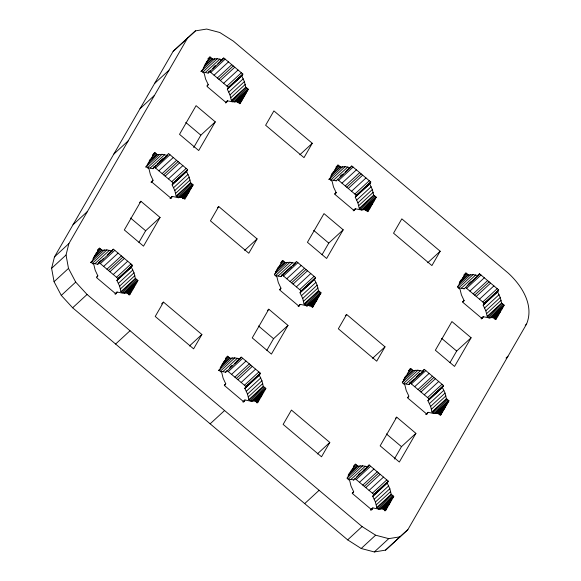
<?xml version="1.0" encoding="UTF-8"?>
<svg xmlns="http://www.w3.org/2000/svg" width="581" height="581" viewBox="0 0 581 581"><rect width="100%" height="100%" fill="white"/><g stroke="black" fill="none" stroke-linecap="round" stroke-linejoin="round"><path stroke-width="0.87" d="M51.607 268.32L54.461 256.896L173.138 51.346L195.448 30.866L206.683 29.05L219.807 32.507L233.337 41.128L508.36 273.215C521.941 285.714 534.353 305.301 526.539 324.104L407.862 529.654L385.552 550.134L374.317 551.95L361.193 548.493L347.663 539.872L72.64 307.785L61.281 295.402L54.069 281.705L51.607 268.32L66.031 255.015L68.885 243.592L187.561 38.041M102.118 250.309L99.554 248.145L91.275 262.489L93.839 264.653L95.182 270.201L97.833 275.83L96.729 277.754L115.917 293.942L117.021 292.025L122.315 293.093L127.079 292.701L129.65 294.872L137.929 280.529L135.358 278.364L134.022 272.816L131.364 267.18L132.475 265.263L113.288 249.067L112.177 250.992L106.889 249.917L102.118 250.309L92.938 258.777M162.084 154.314L157.32 154.706L154.749 152.542L146.47 166.878L149.041 169.049L150.377 174.59L153.035 180.226L151.924 182.143L171.112 198.339L172.223 196.422L177.51 197.489L182.274 197.097L184.845 199.261L193.124 184.925L190.553 182.754L189.217 177.212L186.559 171.577L187.67 169.659L168.483 153.464L167.372 155.381L152.948 168.686L147.661 167.618L162.084 154.314L167.372 155.381M212.515 59.102L209.944 56.938L201.665 71.274L204.236 73.446L205.572 78.987L208.23 84.623L207.119 86.54L226.307 102.735L227.418 100.818L232.705 101.886L237.476 101.493L240.04 103.658L248.319 89.321L245.756 87.15L244.412 81.609L241.761 75.973L242.865 74.056L223.678 57.86L222.574 59.778L217.279 58.71L212.515 59.102L203.335 67.57M106.889 249.917L92.459 263.222L97.753 264.297L98.683 262.677M152.948 168.686L153.885 167.067M217.279 58.71L202.856 72.015L208.143 73.083L209.08 71.463M140.885 201.266L124.327 229.953L143.514 246.141L160.073 217.461L140.885 201.266L139.571 202.478M136.644 279.446L122.213 292.751L120.935 291.662L119.592 286.121L116.941 280.485L118.045 278.568L132.475 265.263M138.932 242.393L145.642 230.766L160.073 217.461M192.725 184.584L178.294 197.889L176.13 196.058L174.794 190.517L172.136 184.881L173.247 182.964L187.67 169.659M193.684 147.559L200.844 135.162L215.268 121.857L196.08 105.662L179.522 134.342L198.709 150.537L215.268 121.857M247.041 88.232L232.611 101.537L231.325 100.455L229.989 94.914L227.331 89.278L228.442 87.353L242.865 74.056M163.508 302.12L155.229 316.456L193.604 348.84L201.883 334.503L163.508 302.12L161.54 303.928M218.71 206.516L210.431 220.853L248.806 253.236L257.085 238.9L218.71 206.516L217.396 207.722M312.28 143.289L304.001 157.633L265.626 125.249L273.905 110.906L312.28 143.289L299.818 154.778M289.999 262.256L285.235 262.656L282.664 260.484L274.385 274.828L276.955 276.992L278.292 282.54L280.95 288.176L279.839 290.093L299.026 306.281L300.137 304.364L305.424 305.439L310.196 305.047L312.76 307.211L321.039 292.868L318.475 290.703L317.132 285.155L314.481 279.519L315.585 277.602L296.397 261.414L295.293 263.331L280.863 276.636L275.576 275.561L289.999 262.256L295.293 263.331M264.558 387.389L250.135 400.694L248.85 399.612L247.513 394.063L244.855 388.435L259.279 375.13L260.39 373.205L241.202 357.017L240.091 358.935L234.804 357.867L220.381 371.172L225.668 372.239L226.22 371.281M280.863 276.636L283.768 273.201M374.956 196.182L360.525 209.487L359.247 208.405L357.903 202.856L355.252 197.22L369.676 183.916L370.787 181.998L351.599 165.81L350.488 167.727L345.201 166.653L330.771 179.957L336.232 180.727M234.804 357.867L230.032 358.259L227.469 356.088L219.19 370.431L221.753 372.595L223.097 378.144L225.748 383.78L224.644 385.697L243.831 401.892L244.935 399.968L250.229 401.043L254.994 400.65L257.565 402.815L265.844 388.471L263.273 386.307L261.937 380.758L259.279 375.13M268.8 309.215L252.241 337.895L271.429 354.09L287.987 325.404L268.8 309.215L267.492 310.421M345.201 166.653L340.43 167.045L337.866 164.881L329.587 179.224L332.15 181.388L333.487 186.937L336.145 192.565L335.041 194.49L354.221 210.678L355.332 208.761L360.619 209.828L365.391 209.436L367.955 211.607L376.241 197.264L373.67 195.1L372.334 189.551L369.676 183.916M244.855 388.435L245.959 386.51L260.39 373.205M266.846 350.336L273.564 338.708L287.987 325.404M320.639 292.534L306.216 305.838L304.045 304.008L302.708 298.46L300.05 292.824L301.161 290.907L315.585 277.602M322.048 254.732L328.759 243.105L343.182 229.8L323.995 213.612L307.436 242.292L326.624 258.48L343.182 229.8M355.252 197.22L356.356 195.303L370.787 181.998M346.625 314.459L338.345 328.802L376.72 361.186L385 346.842L346.625 314.459L345.31 315.665M329.797 442.446L321.518 456.789L283.143 424.406L291.43 410.063L329.797 442.446L317.342 453.935M440.195 251.239L431.915 265.575L393.54 233.192L401.82 218.855L440.195 251.239L427.739 262.728M424.312 369.356L423.208 371.274L417.913 370.206L413.149 370.598L410.578 368.434L402.299 382.77L404.87 384.942L406.206 390.483L408.864 396.119L407.753 398.036L426.941 414.231L428.052 412.314L433.339 413.382L438.11 412.989L440.674 415.154L448.953 400.817L446.39 398.646L445.053 393.105L442.395 387.469L443.499 385.552L424.312 369.356L423.004 370.569M393.359 496.08L378.928 509.384L376.764 507.554L375.428 502.013L372.77 496.377L387.2 483.072L388.304 481.155L369.117 464.96L368.013 466.884L362.718 465.809L348.295 479.114L353.756 479.884M417.913 370.206L403.49 383.511L408.777 384.578L411.682 381.143M503.749 304.872L489.325 318.177L487.161 316.347L485.818 310.799L483.167 305.17L497.59 291.865L498.701 289.941L479.514 273.753L478.403 275.67L473.116 274.602L458.685 287.907L464.154 288.677M362.718 465.809L357.954 466.202L355.383 464.037L347.104 478.381L349.675 480.545L351.011 486.086L353.669 491.722L352.558 493.647L371.746 509.835L372.857 507.917L378.144 508.985L382.908 508.593L385.479 510.764L393.758 496.421L391.187 494.257L389.851 488.708L387.2 483.072M396.714 417.158L380.156 445.838L399.343 462.033L415.902 433.353L396.714 417.158L395.407 418.371M473.116 274.602L468.344 274.995L465.78 272.83L457.501 287.167L460.065 289.338L461.408 294.879L464.059 300.515L462.955 302.432L482.143 318.628L483.247 316.703L488.541 317.778L493.305 317.386L495.876 319.55L504.155 305.214L501.585 303.042L500.248 297.501L497.59 291.865M372.77 496.377L373.881 494.46L388.304 481.155M394.317 459.055L401.478 446.658L415.902 433.353M447.675 399.735L433.244 413.033L431.959 411.951L430.623 406.409L427.965 400.774L429.076 398.856L443.499 385.552M449.963 362.675L456.673 351.047L471.104 337.75L451.916 321.554L435.358 350.234L454.545 366.429L471.104 337.75M483.167 305.17L484.271 303.246L498.701 289.941M195.448 30.866L173.138 51.346M154.59 83.468L169.02 70.163M140.028 108.691L154.452 95.386M207.983 58.746L209.944 56.938M207.991 59.262L209.298 58.056M208.383 59.088L210.351 57.272M206.567 61.731L207.875 60.518M205.986 62.857L211.23 58.02M205.144 64.193L206.451 62.988M204.497 65.312L205.805 64.106M204.243 66.023L212.116 58.761M201.004 71.361L202.311 70.156M201.048 71.419L214.817 58.725M113.796 154.125L128.227 140.82M205.456 72.364L219.879 59.066M213.844 66.931L215.159 65.726M220.228 61.187L223.511 58.158M208.702 72.124L210.671 70.308M212.631 68.493L215.26 66.074M217.882 63.656L223.126 58.819M208.143 73.083L222.748 59.48M210.75 72.429L225.181 59.124M214.055 75.21L228.478 61.906M206.916 85.835L208.23 84.623M217.352 77.992L231.775 64.694M218.848 79.263L233.271 65.958M220.344 80.527L234.775 67.222M223.641 83.308L238.072 70.003M73.003 224.782L87.433 211.477M153.435 153.747L154.749 152.542M226.946 86.09L241.369 72.785M152.788 154.873L154.103 153.66M152.527 155.294L155.149 152.876M151.445 157.858L156.035 153.624M149.288 160.407L151.256 158.591M228.268 87.658L242.698 74.353M149.295 160.922L150.61 159.71M227.89 88.319L242.313 75.014M227.505 88.973L241.936 75.675M227.331 89.278L241.761 75.973M149.048 161.627L156.914 154.372M148.14 163.174L157.32 154.706M147.225 164.503L148.54 163.297M145.802 166.972L147.116 165.759M145.846 167.023L159.615 154.328M228.82 92.081L243.243 78.784M150.254 167.974L164.684 154.669M229.989 94.914L244.412 81.609M54.461 256.896L68.885 243.592M159.782 161.627L163.065 158.606M153.5 167.727L155.468 165.912M157.436 164.103L164.648 157.451M153.123 168.388L167.546 155.083M225.45 102.626L227.418 100.818M230.831 97.717L245.255 84.412M225.929 102.321L227.244 101.116M225.551 102.982L226.866 101.777M155.555 168.032L169.979 154.728M231.325 100.455L245.756 87.15M231.732 100.796L246.155 87.491M158.853 170.814L173.283 157.516M234.15 101.682L247.92 88.98M234.55 102.016L248.319 89.321M235.218 101.929L247.673 90.44M236.416 101.973L246.25 92.902M237.614 102.024L244.826 95.371M151.067 182.042L153.035 180.226M237.622 102.539L244.18 96.49M151.169 182.398L152.476 181.185M238.29 102.445L243.533 97.608M162.15 173.603L176.58 160.298M238.835 103.098L242.11 100.077M239.379 103.752L240.687 102.539M163.653 174.866L178.076 161.562M165.149 176.13L179.573 162.825M54.069 281.705L68.5 268.4L66.031 255.015M168.446 178.912L182.877 165.607M97.586 249.961L99.554 248.145M171.744 181.693L186.174 168.396M97.593 250.476L98.908 249.264M97.986 250.295L99.954 248.486M96.17 252.938L97.485 251.733M95.589 254.064L100.84 249.227M94.747 255.408L96.061 254.195M173.073 183.262L187.496 169.957M172.688 183.923L187.118 170.618M94.1 256.526L95.415 255.313M172.31 184.584L186.733 171.279M172.136 184.881L186.559 171.577M93.853 257.23L101.719 249.975M90.607 262.576L91.921 261.363M90.651 262.634L104.42 249.932M173.625 187.692L188.048 174.387M95.059 263.578L109.482 250.273M174.794 190.517L189.217 177.212M61.281 295.402L75.704 282.097L68.5 268.4M99.344 262.067L100.651 260.862M109.831 252.394L113.113 249.372M98.305 263.331L103.549 258.494M107.485 254.87L112.729 250.033M97.753 264.297L112.351 250.687M170.255 198.237L172.223 196.422M170.08 198.535L172.049 196.719M175.629 193.32L190.06 180.016M170.356 198.586L171.664 197.38M100.36 263.636L114.784 250.338M176.13 196.058L190.553 182.754M176.53 196.4L190.96 183.095M177.416 197.141L191.839 183.843M103.658 266.425L118.081 253.12M179.355 197.62L193.124 184.925M180.016 197.533L192.478 186.043M181.221 197.576L191.055 188.505M182.419 197.627L189.631 190.975M96.526 277.043L97.833 275.83M182.427 198.143L188.985 192.093M182.434 198.658L188.338 193.212M106.955 269.206L121.378 255.901M183.64 198.702L186.915 195.681M108.451 270.47L122.881 257.165M109.954 271.734L124.378 258.429M72.64 307.785L87.07 294.48L362.086 526.568L375.617 535.188L388.74 538.645L399.982 536.829L407.862 529.654M113.251 274.515L127.675 261.218M116.549 277.304L130.972 263.999M117.87 278.865L132.301 265.561M117.493 279.526L131.916 266.221M117.115 280.187L131.538 266.882M116.941 280.485L131.364 267.18M118.422 283.296L132.853 269.991M119.592 286.121L134.022 272.816M115.053 293.841L117.021 292.025M120.434 288.924L134.865 275.619M115.539 293.536L116.846 292.323M115.154 294.197L116.469 292.984M120.935 291.662L135.358 278.364M121.335 292.003L135.758 278.698M123.753 292.889L137.523 280.187M124.16 293.231L137.929 280.529M124.821 293.136L137.283 281.647M126.019 293.187L135.86 284.116M127.224 293.231L134.436 286.578M127.232 293.746L133.79 287.697M127.893 293.659L133.143 288.822M128.437 294.306L131.72 291.284M128.982 294.959L130.297 293.746M115.612 344.046L130.035 330.749M244.623 250.389L257.085 238.9M335.905 167.212L337.22 165.999M336.297 167.03L338.265 165.222M334.554 170.197L339.144 165.963M333.058 172.143L334.373 170.93M331.758 173.864L333.726 172.049M331.766 174.38L340.03 166.711M330.596 176.116L340.43 167.045M328.919 179.311L330.233 178.098M328.962 179.369L342.732 166.667M333.371 180.313L347.794 167.008M340.451 176.087L341.759 174.881M346.835 170.342L349.457 167.924M339.892 177.045L343.175 174.024M345.143 172.208L351.04 166.769M336.065 181.032L350.663 167.422M338.672 180.379L353.095 167.074M341.969 183.16L356.393 169.855M334.83 193.778L336.145 192.565M334.663 194.076L335.971 192.87M345.267 185.942L359.69 172.637M346.763 187.205L361.193 173.901M348.266 188.469L362.689 175.164M351.563 191.258L365.986 177.953M189.428 345.993L201.883 334.503M281.357 261.697L282.664 260.484M354.86 194.039L369.284 180.735M280.71 262.815L282.017 261.61M281.102 262.641L283.063 260.825M279.359 265.8L283.949 261.566M277.863 267.747L279.17 266.534M356.182 195.601L370.613 182.296M277.217 268.865L278.524 267.659M355.804 196.262L370.228 182.957M355.419 196.923L369.85 183.618M277.616 268.967L284.835 262.314M276.571 269.983L277.878 268.778M275.394 271.726L285.235 262.656M274.421 274.37L287.537 262.271M356.734 200.031L371.165 186.726M278.168 275.917L292.599 262.612M357.903 202.856L372.334 189.551M281.422 275.677L291.255 266.606M294.531 263.578L295.845 262.372M281.037 276.338L291.531 266.657M292.839 265.452L295.468 263.033M353.364 210.576L355.332 208.761M358.746 205.659L373.169 192.355M353.19 210.874L355.158 209.058M283.47 275.982L297.9 262.677M359.247 208.405L373.67 195.1M359.646 208.739L374.07 195.434M286.767 278.764L301.198 265.459M361.411 210.228L375.834 196.923M362.464 209.966L376.241 197.264M363.132 209.872L375.587 198.382M364.331 209.923L374.171 200.852M365.529 209.966L372.748 203.314M279.461 289.679L280.95 288.176M365.543 210.482L372.101 204.432M366.204 210.395L371.448 205.558M290.064 281.545L304.495 268.24M366.749 211.041L370.032 208.02M367.294 211.695L368.608 210.482M291.568 282.809L305.991 269.504M293.064 284.073L307.494 270.775M296.361 286.861L310.791 273.557M299.658 289.643L314.089 276.338M225.508 358.419L226.822 357.213M225.9 358.245L227.868 356.429M223.503 362.014L228.754 357.177M222.661 363.35L223.975 362.137M300.987 291.204L315.41 277.9M300.609 291.865L315.033 278.56M222.015 364.469L223.329 363.263M300.224 292.526L314.655 279.221M300.05 292.824L314.481 279.519M221.368 365.594L229.633 357.918M220.199 367.33L230.032 358.259M218.521 370.518L219.836 369.313M218.565 370.576L232.335 357.874M301.539 295.635L315.962 282.33M222.973 371.52L237.404 358.216M302.708 298.46L317.132 285.155M230.054 367.294L232.022 365.485M236.438 361.549L241.028 357.315M229.502 368.26L232.124 365.834M234.746 363.415L240.65 357.976M225.668 372.239L240.265 358.637M298.169 306.18L300.137 304.364M298.649 305.875L299.963 304.662M303.551 301.263L317.974 287.958M298.271 306.536L299.578 305.323M228.275 371.586L242.698 358.281M304.045 304.008L318.475 290.703M304.444 304.342L318.875 291.045M305.33 305.09L319.753 291.785M231.572 374.367L245.995 361.062M306.615 306.172L321.039 292.868M307.276 306.085L320.392 293.993M309.136 305.526L318.969 296.455M309.68 306.18L317.546 298.917M224.44 384.985L225.748 383.78M224.266 385.29L225.581 384.077M310.341 306.085L316.899 300.043M311.009 305.998L316.253 301.161M234.869 377.149L249.3 363.844M311.554 306.652L314.829 303.623M312.099 307.298L313.406 306.093M236.373 378.413L250.796 365.115M237.869 379.683L252.292 366.379M241.166 382.465L255.589 369.16M244.463 385.247L258.886 371.942M245.792 386.815L260.215 373.51M245.407 387.469L259.838 374.171M245.029 388.13L259.453 374.825M210.148 423.825L224.578 410.527M246.337 391.238L260.767 377.933M247.513 394.063L261.937 380.758M242.974 401.783L244.935 399.968M248.348 396.867L262.779 383.562M243.454 401.478L244.768 400.273M243.076 402.139L244.383 400.926M248.85 399.612L263.273 386.307M249.249 399.953L263.68 386.648M251.014 401.442L265.444 388.137M252.074 401.173L265.844 388.471M252.735 401.086L265.197 389.597M253.933 401.13L263.774 392.059M255.139 401.173L262.351 394.521M255.146 401.689L261.704 395.646M255.807 401.602L261.058 396.765M256.352 402.255L259.634 399.227M256.896 402.902L258.211 401.696M372.537 358.332L385 346.842M463.82 275.154L465.134 273.949M464.212 274.98L466.18 273.164M462.476 278.146L467.066 273.912M460.973 280.086L462.287 278.88M459.673 281.814L461.641 279.998M459.68 282.33L467.945 274.653M459.164 283.463L468.344 274.995M457.53 286.709L470.646 274.61M461.285 288.256L475.708 274.951M477.546 275.568L479.514 273.753M468.845 283.731L471.467 281.306M467.153 285.598L478.962 274.711M463.979 288.975L478.577 275.372M466.587 288.321L481.01 275.016M469.884 291.103L484.307 277.798M462.752 301.721L464.059 300.515M462.578 302.026L463.885 300.813M473.181 293.884L487.604 280.587M474.677 295.155L489.108 281.85M476.18 296.419L490.604 283.114M479.478 299.2L493.901 285.896M409.271 369.639L410.578 368.434M482.775 301.982L497.198 288.677M408.625 370.758L409.932 369.552M409.017 370.584L410.985 368.768M407.274 373.75L411.864 369.516M484.104 303.551L498.527 290.246M405.131 376.815L406.439 375.602M483.719 304.204L498.142 290.907M483.341 304.865L497.764 291.56M405.538 376.909L412.75 370.257M404.485 377.933L405.792 376.72M403.316 379.669L413.149 370.598M402.335 382.313L415.451 370.22M484.648 307.974L499.079 294.676M406.09 383.867L420.513 370.562M485.818 310.799L500.248 297.501M417.761 375.406L419.722 373.59M409.336 383.62L413.926 379.386M416.548 376.967L419.823 373.946M421.791 372.13L423.76 370.315M408.951 384.281L423.382 370.976M408.777 384.578L423.208 371.274M481.279 318.519L483.247 316.703M486.66 313.602L501.091 300.304M481.112 318.824L483.072 317.008M481.38 318.875L482.695 317.669M411.384 383.925L425.815 370.62M487.161 316.347L501.585 303.042M487.561 316.689L501.984 303.384M488.447 317.429L502.87 304.124M414.689 386.706L429.112 373.409M490.386 317.909L504.155 305.214M491.047 317.822L503.509 306.332M492.245 317.865L502.086 308.794M493.451 317.916L500.662 311.263M407.383 397.629L408.69 396.416M494.111 317.822L500.016 312.382M494.119 318.337L499.369 313.5M417.986 389.495L432.409 376.19M494.663 318.991L497.946 315.97M495.208 319.637L496.523 318.432M419.482 390.759L433.905 377.454M420.978 392.022L435.409 378.718M304.691 503.604L319.114 490.306M424.283 394.804L438.706 381.499M427.58 397.586L442.003 384.281M353.422 466.369L354.737 465.156M353.814 466.187L355.783 464.372M352.079 469.354L356.669 465.12M350.583 471.293L351.89 470.087M428.901 399.154L443.332 385.849M428.524 399.815L442.947 386.51M349.929 472.418L351.244 471.206M428.139 400.476L442.569 387.171M427.965 400.774L442.395 387.469M348.629 474.14L357.547 465.868M348.113 475.273L357.954 466.202M347.14 477.916L360.249 465.824M429.453 403.584L443.877 390.279M350.888 479.47L365.318 466.165M430.623 406.409L445.053 393.105M367.809 466.173L369.117 464.96M358.455 474.938L360.416 473.123M363.699 470.102L365.667 468.286M356.763 476.805L368.565 465.918M353.582 480.182L368.18 466.579M426.084 414.122L428.052 412.314M425.909 414.427L427.877 412.612M431.465 409.213L445.888 395.908M426.185 414.478L427.5 413.273M356.189 479.528L370.62 466.231M525.224 325.309L526.539 324.104M431.959 411.951L446.39 398.646M432.366 412.292L446.789 398.987M359.486 482.317L373.917 469.012M434.784 413.178L448.554 400.476M435.184 413.512L448.953 400.817M435.852 413.425L448.307 401.936M437.05 413.469L446.883 404.398M438.248 413.519L445.46 406.867M352.355 492.935L353.669 491.722M352.18 493.233L353.495 492.027M438.256 414.035L444.814 407.985M438.924 413.941L444.167 409.104M362.784 485.099L377.214 471.794M439.468 414.594L442.744 411.573M440.013 415.248L441.32 414.035M364.287 486.362L378.71 473.057M506.029 358.034L507.997 356.218M365.783 487.626L380.214 474.321M369.08 490.408L383.511 477.103M372.377 493.196L386.808 479.891M373.706 494.758L388.13 481.453M373.322 495.419L387.752 482.114M372.944 496.08L387.367 482.775M374.258 499.188L388.682 485.883M375.428 502.013L389.851 488.708M370.889 509.733L372.857 507.917M376.27 504.816L390.693 491.511M370.714 510.031L372.682 508.215M370.99 510.082L372.298 508.876M376.764 507.554L391.187 494.257M377.163 507.896L391.594 494.591M378.049 508.644L392.473 495.339M379.989 509.123L393.758 496.421M380.649 509.029L393.112 497.539M347.663 539.872L362.086 526.568M381.855 509.079L391.688 500.009M383.053 509.123L390.265 502.471M383.061 509.639L389.619 503.589M383.729 509.552L388.972 504.707M384.273 510.198L387.549 507.177M384.811 510.852L386.125 509.639M361.193 548.493L375.617 535.188M374.317 551.95L388.74 538.645M385.552 550.134L399.982 536.829M209.254 71.165L228.442 87.353M337.169 179.108L356.356 195.303M465.584 287.479L484.271 303.246M185.767 122.438L200.844 135.162M313.682 230.381L328.759 243.105M441.596 338.331L456.673 351.047M154.059 166.769L173.247 182.964M281.974 274.719L301.161 290.907M409.888 382.661L429.076 398.856M130.572 218.042L145.642 230.766M258.487 325.985L273.564 338.708M386.401 433.934L401.478 446.658M98.857 262.372L118.045 278.568M226.779 370.322L245.959 386.51M354.693 478.265L373.881 494.46M75.704 282.097L87.07 294.48"/></g></svg>
